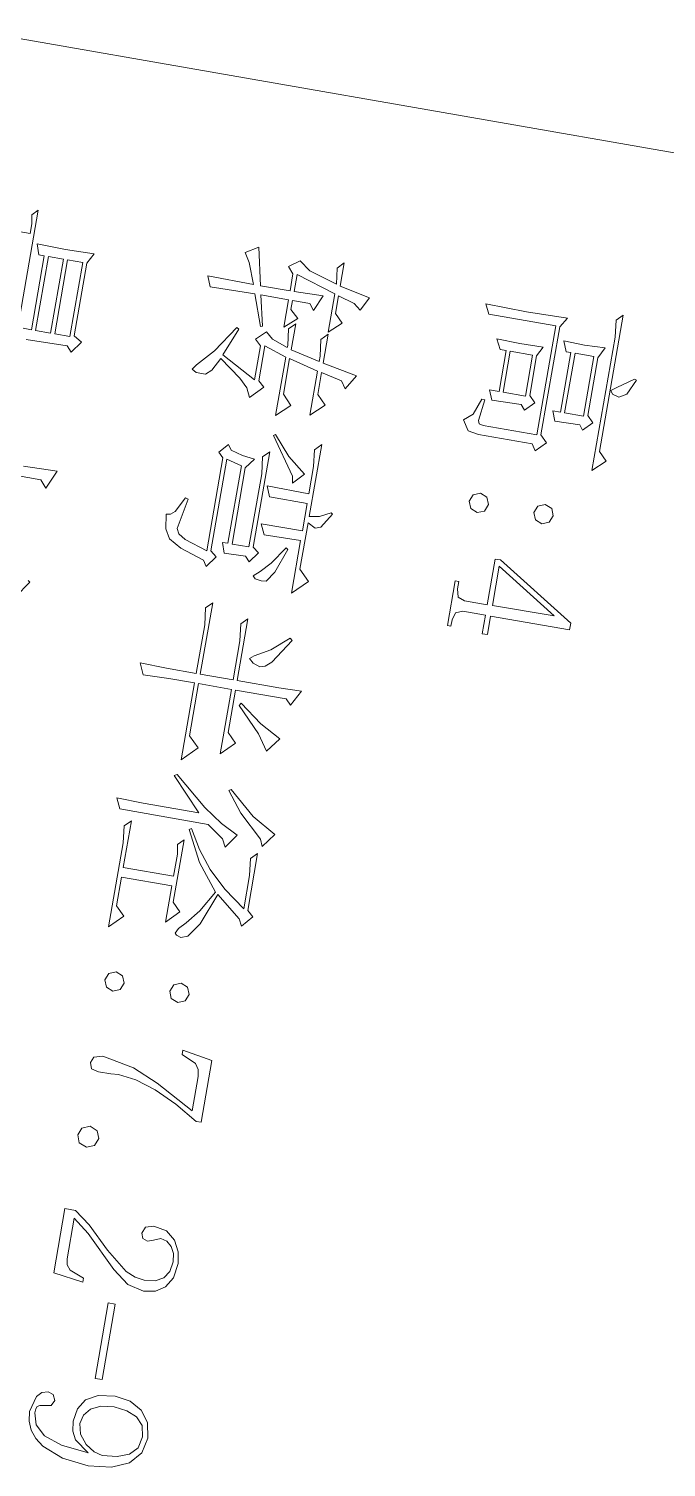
# Model space of a CAD drawing. Extents: x 274235 to 276654, y 142848 to 144425.
# Drawn here: x 276303.015 to 276303.858, y 143173.557 to 143175.46 of the extents above; entities that cross this region are included whole.
import ezdxf

# ---------------------------------------------------------------- set-up
doc = ezdxf.new("R2010")
doc.units = 0
doc.header["$LTSCALE"] = 1.5
doc.layers.get('0').update_dxf_attribs({"linetype": 'CONTINUOUS', "lineweight": 0})
doc.layers.add('_ACM-A-SITE-PAKG', color=1, linetype='CONTINUOUS', lineweight=5)

# ---------------------------------------------------------------- blocks, each defined once
blk = doc.blocks.new('acm_Parking_Truck - Midium Truck 中型货车-1440545-B1_Working')
at = {"layer": '_ACM-A-SITE-PAKG'}
for p, q in [((-1244.9, 9000), (-1244.9, 2287.2)), ((-940.1, 7080), (-941, 7077.2)), ((-919.9, 7070.3), (-940.1, 7080)), ((-941, 7077.2), (-926.3, 7056.1)), ((-913.9, 7060.7), (-919.9, 7070.3)), ((-916.7, 7051.9), (-913.9, 7060.7)), ((-827.9, 7058.9), (-839, 7047.8)), ((-812.3, 7042.3), (-827.9, 7058.9)), ((-1022, 7047.8), (-1013.7, 7039.6)), ((-839, 7047.8), (-1022, 7047.8)), ((-1013.7, 7039.6), (-991.6, 7042.3)), ((-991.6, 7042.3), (-812.3, 7042.3)), ((-926.3, 7056.1), (-920.8, 7048.7)), ((-920.8, 7048.7), (-916.7, 7051.9)), ((-608.5, 7049.4), (-675, 6943.4)), ((-599.7, 7049.4), (-608.5, 7049.4)), ((-599.7, 6943.4), (-599.7, 7049.4)), ((-960.4, 7024.3), (-975.1, 7031.6)), ((-975.1, 7031.6), (-974.1, 7004.4)), ((-883.1, 7024.3), (-960.4, 7024.3)), ((-874.8, 7032.6), (-883.1, 7024.3)), ((-862.9, 7020.7), (-874.8, 7032.6)), ((-869.3, 7016.2), (-862.9, 7020.7)), ((-666.7, 6943.4), (-614.3, 7026)), ((-614.3, 7026), (-613.8, 6943.4)), ((-974.1, 7004.4), (-975.1, 6976.2)), ((-961.3, 7018.8), (-881.3, 7018.8)), ((-961.3, 6993.7), (-961.3, 7018.8)), ((-881.3, 7018.8), (-881.3, 6993.7)), ((-868.4, 6982.6), (-869.3, 7016.2)), ((-744.5, 7002.3), (-753.7, 6998.6)), ((-735.2, 6998.6), (-744.5, 7002.3)), ((-881.3, 6993.7), (-961.3, 6993.7)), ((-961.3, 6981.7), (-961.3, 6988.2)), ((-961.3, 6988.2), (-881.3, 6988.2)), ((-881.3, 6988.2), (-881.3, 6978)), ((-881.3, 6978), (-868.4, 6982.6)), ((-753.7, 6998.6), (-757.4, 6989.3)), ((-757.4, 6989.3), (-753.7, 6980.1)), ((-731.5, 6989.3), (-735.2, 6998.6)), ((-735.2, 6980.1), (-731.5, 6989.3)), ((-992.5, 6967.8), (-1005.4, 6976.1)), ((-1005.4, 6976.1), (-1004.5, 6921.1)), ((-847.2, 6967.8), (-992.5, 6967.8)), ((-975.1, 6976.2), (-961.3, 6981.7)), ((-838, 6977), (-847.2, 6967.8)), ((-825.2, 6964.1), (-838, 6977)), ((-833.4, 6958.6), (-825.2, 6964.1)), ((-753.7, 6980.1), (-744.5, 6976.4)), ((-744.5, 6976.4), (-735.2, 6980.1)), ((-992.5, 6872.6), (-992.5, 6962.3)), ((-992.5, 6962.3), (-846.3, 6962.3)), ((-949.3, 6944.2), (-962.2, 6950.7)), ((-962.2, 6950.7), (-961.3, 6919.7)), ((-896, 6944.2), (-949.3, 6944.2)), ((-887.7, 6952.5), (-896, 6944.2)), ((-875.7, 6940.6), (-887.7, 6952.5)), ((-846.3, 6962.3), (-846.3, 6890.2)), ((-833.4, 6886.5), (-833.4, 6958.6)), ((-949.3, 6938.7), (-894.1, 6938.7)), ((-949.3, 6908.9), (-949.3, 6938.7)), ((-894.1, 6938.7), (-894.1, 6908.9)), ((-882.2, 6935.2), (-875.7, 6940.6)), ((-881.3, 6896), (-882.2, 6935.2)), ((-675, 6943.4), (-675, 6936.4)), ((-675, 6936.4), (-613.8, 6936.4)), ((-613.8, 6943.4), (-666.7, 6943.4)), ((-613.8, 6936.4), (-613.8, 6906)), ((-574.8, 6943.4), (-599.7, 6943.4)), ((-599.7, 6906), (-599.7, 6936.4)), ((-599.7, 6936.4), (-574.8, 6936.4)), ((-574.8, 6936.4), (-574.8, 6943.4)), ((-1004.5, 6921.1), (-1005.4, 6866.1)), ((-961.3, 6919.7), (-962.2, 6888.7)), ((-894.1, 6908.9), (-949.3, 6908.9)), ((-753.7, 6911.5), (-757.4, 6902.2)), ((-744.5, 6915.2), (-753.7, 6911.5)), ((-735.2, 6911.5), (-744.5, 6915.2)), ((-731.5, 6902.2), (-735.2, 6911.5)), ((-962.2, 6888.7), (-949.3, 6895.1)), ((-949.3, 6895.1), (-949.3, 6903.4)), ((-949.3, 6903.4), (-894.1, 6903.4)), ((-894.1, 6903.4), (-894.1, 6890.5)), ((-894.1, 6890.5), (-881.3, 6896)), ((-846.3, 6890.2), (-847.7, 6884.8)), ((-757.4, 6902.2), (-753.7, 6893)), ((-753.7, 6893), (-744.5, 6889.3)), ((-744.5, 6889.3), (-735.2, 6893)), ((-735.2, 6893), (-731.5, 6902.2)), ((-627.6, 6894), (-637.7, 6894)), ((-637.7, 6894), (-637.7, 6889.3)), ((-637.7, 6889.3), (-577.6, 6889.3)), ((-617, 6896.7), (-627.6, 6894)), ((-613.8, 6906), (-617, 6896.7)), ((-596, 6896.7), (-599.7, 6906)), ((-585.9, 6894), (-596, 6896.7)), ((-577.6, 6894), (-585.9, 6894)), ((-577.6, 6889.3), (-577.6, 6894)), ((-1005.4, 6866.1), (-992.5, 6872.6)), ((-880.3, 6886.5), (-880.3, 6882.8)), ((-851.8, 6883.3), (-880.3, 6886.5)), ((-880.3, 6882.8), (-858.7, 6874.7)), ((-858.7, 6874.7), (-849.1, 6863.4)), ((-847.7, 6884.8), (-851.8, 6883.3)), ((-849.1, 6863.4), (-836.2, 6872.2)), ((-836.2, 6872.2), (-833.4, 6886.5)), ((-987, 6713.1), (-995.3, 6672.5)), ((-968.6, 6703.9), (-987, 6713.1)), ((-976, 6694.7), (-968.6, 6703.9)), ((-882.2, 6714.1), (-891.4, 6667.8)), ((-862.9, 6702), (-882.2, 6714.1)), ((-872.1, 6695.6), (-862.9, 6702)), ((-696.4, 6714.1), (-698.2, 6712.2)), ((-698.2, 6712.2), (-690.6, 6698)), ((-677.1, 6702.1), (-696.4, 6714.1)), ((-690.6, 6698), (-688.1, 6684.3)), ((-674.3, 6694.8), (-677.1, 6702.1)), ((-603.5, 6698.1), (-617.3, 6684.3)), ((-584.2, 6678.7), (-603.5, 6698.1)), ((-438, 6703.1), (-459.1, 6714.1)), ((-459.1, 6714.1), (-458.2, 6683.8)), ((-445.3, 6695.7), (-438, 6703.1)), ((-266, 6711.7), (-284.4, 6679.5)), ((-247.6, 6697.9), (-266, 6711.7)), ((-256.8, 6694.2), (-247.6, 6697.9)), ((-153.8, 6702), (-161.1, 6693.7)), ((-139.1, 6689.1), (-153.8, 6702)), ((-982.4, 6672.5), (-976, 6694.7)), ((-947.5, 6683.5), (-958.5, 6672.5)), ((-932.8, 6667), (-947.5, 6683.5)), ((-878.5, 6667.8), (-872.1, 6695.6)), ((-837.1, 6679.7), (-849.1, 6667.8)), ((-820.6, 6662.3), (-837.1, 6679.7)), ((-688.1, 6684.3), (-784.7, 6684.3)), ((-784.7, 6684.3), (-776.4, 6676)), ((-776.4, 6676), (-754.3, 6678.7)), ((-754.3, 6678.7), (-717.6, 6678.7)), ((-717.6, 6678.7), (-718.5, 6622.6)), ((-704.7, 6628.2), (-704.7, 6678.7)), ((-704.7, 6678.7), (-667.9, 6678.7)), ((-679.8, 6684.3), (-674.3, 6694.8)), ((-617.3, 6684.3), (-679.8, 6684.3)), ((-667.9, 6678.7), (-667.9, 6623.6)), ((-655, 6678.7), (-584.2, 6678.7)), ((-654.1, 6630), (-655, 6678.7)), ((-522.6, 6690.2), (-525.3, 6687.4)), ((-525.3, 6687.4), (-505.6, 6664.5)), ((-489.9, 6668.6), (-522.6, 6690.2)), ((-458.2, 6683.8), (-458.2, 6627.8)), ((-445.3, 6627.8), (-445.3, 6695.7)), ((-392, 6696.6), (-407.2, 6668.6)), ((-393.4, 6667.7), (-372.7, 6681.9)), ((-372.7, 6681.9), (-392, 6696.6)), ((-284.4, 6679.5), (-314.7, 6644.6)), ((-286, 6662.7), (-256.8, 6694.2)), ((-161.1, 6693.7), (-237.5, 6693.7)), ((-237.5, 6693.7), (-229.2, 6685.4)), ((-229.2, 6685.4), (-207.1, 6688.2)), ((-207.1, 6688.2), (-162, 6688.2)), ((-162, 6688.2), (-183.5, 6659)), ((-174.9, 6651.4), (-148.3, 6684.5)), ((-148.3, 6684.5), (-139.1, 6689.1)), ((42.5, 6681.1), (36, 6641.1)), ((125.5, 6681.1), (42.5, 6681.1)), ((125.5, 6674.7), (125.5, 6681.1)), ((299.7, 6680.9), (285.4, 6673.2)), ((315, 6683.5), (299.7, 6680.9)), ((334.4, 6680.7), (315, 6683.5)), ((347.9, 6672.3), (334.4, 6680.7)), ((529.1, 6679.7), (514.4, 6668.6)), ((549.1, 6683.5), (529.1, 6679.7)), ((569.9, 6678.9), (549.1, 6683.5)), ((585.6, 6665.2), (569.9, 6678.9)), ((-995.3, 6672.5), (-1026.6, 6672.5)), ((-1026.6, 6672.5), (-1018.3, 6664.2)), ((-1018.3, 6664.2), (-997.1, 6667)), ((-997.1, 6667), (-1008.6, 6629.4)), ((-1000.8, 6613.6), (-984.3, 6667)), ((-984.3, 6667), (-932.8, 6667)), ((-958.5, 6672.5), (-982.4, 6672.5)), ((-891.4, 6667.8), (-930, 6667.8)), ((-930, 6667.8), (-921.7, 6659.5)), ((-921.7, 6659.5), (-899.7, 6662.3)), ((-892.3, 6662.3), (-901.5, 6623)), ((-899.7, 6662.3), (-892.3, 6662.3)), ((-889.5, 6623), (-879.4, 6662.3)), ((-879.4, 6662.3), (-820.6, 6662.3)), ((-849.1, 6667.8), (-878.5, 6667.8)), ((-742.4, 6668.6), (-761.9, 6644.4)), ((-727.7, 6655.2), (-742.4, 6668.6)), ((-640.3, 6664), (-642.1, 6661.3)), ((-642.1, 6661.3), (-618.7, 6645.3)), ((-608.1, 6652.4), (-640.3, 6664)), ((-505.6, 6664.5), (-494.1, 6644.3)), ((-483.4, 6661.1), (-489.9, 6668.6)), ((-481.2, 6654.4), (-483.4, 6661.1)), ((-407.2, 6668.6), (-429.7, 6637.9)), ((-426, 6636), (-393.4, 6667.7)), ((-312.9, 6641.8), (-286, 6662.7)), ((-256.8, 6663), (-268.5, 6639.8)), ((-238.4, 6650.1), (-256.8, 6663)), ((-183.5, 6659), (-205.7, 6635.7)), ((41.6, 6641.1), (50.3, 6660.5)), ((50.3, 6660.5), (57.4, 6665.4)), ((57.4, 6665.4), (66.5, 6667)), ((66.5, 6667), (112.6, 6667)), ((112.6, 6667), (84.6, 6614.9)), ((107.7, 6644.1), (125.5, 6674.7)), ((274.9, 6660.6), (271.5, 6643.3)), ((285.4, 6673.2), (274.9, 6660.6)), ((286.2, 6655.2), (288.2, 6663.6)), ((288.2, 6663.6), (294.2, 6670.4)), ((294.2, 6670.4), (303.1, 6674.9)), ((303.1, 6674.9), (313.8, 6676.4)), ((313.8, 6676.4), (327.2, 6674.2)), ((327.2, 6674.2), (336.8, 6667.8)), ((336.8, 6667.8), (342.5, 6657.2)), ((355.9, 6659.9), (347.9, 6672.3)), ((358.6, 6644.6), (355.9, 6659.9)), ((514.4, 6668.6), (505.2, 6651.9)), ((518.3, 6650.1), (524.2, 6664.1)), ((524.2, 6664.1), (534.3, 6673.3)), ((534.3, 6673.3), (548.8, 6676.4)), ((548.8, 6676.4), (564, 6673.1)), ((564, 6673.1), (574.4, 6663.2)), ((574.4, 6663.2), (580.3, 6647.8)), ((595.5, 6642.7), (585.6, 6665.2)), ((-957.6, 6643.1), (-978.7, 6652.3)), ((-978.7, 6652.3), (-977.8, 6613.6)), ((-965.9, 6636.6), (-957.6, 6643.1)), ((-761.9, 6644.4), (-787.4, 6621.9)), ((-785.6, 6619.3), (-736.9, 6653.4)), ((-736.9, 6653.4), (-727.7, 6655.2)), ((-618.7, 6645.3), (-605.3, 6632.8)), ((-594.3, 6643.1), (-608.1, 6652.4)), ((-593.4, 6636.4), (-594.3, 6643.1)), ((-494.1, 6644.3), (-489.5, 6638.8)), ((-489.5, 6638.8), (-484.4, 6644.8)), ((-484.4, 6644.8), (-481.2, 6654.4)), ((-376.3, 6639.7), (-388.3, 6627.8)), ((-358.9, 6622.2), (-376.3, 6639.7)), ((-314.7, 6644.6), (-312.9, 6641.8)), ((-268.5, 6639.8), (-285.3, 6614.3)), ((-264.1, 6622.5), (-248.5, 6644.6)), ((-248.5, 6644.6), (-238.4, 6650.1)), ((-212.6, 6619.9), (-177.7, 6647.7)), ((-177.7, 6647.7), (-149.4, 6631.6)), ((-132.6, 6634.8), (-174.9, 6651.4)), ((36, 6641.1), (41.6, 6641.1)), ((93.9, 6614.1), (107.7, 6644.1)), ((271.5, 6643.3), (274.7, 6632.6)), ((289.9, 6645.9), (286.2, 6655.2)), ((292.7, 6638.5), (289.9, 6645.9)), ((342.5, 6657.2), (344.5, 6642.8)), ((344.5, 6642.8), (342.6, 6630.5)), ((353.5, 6622.4), (358.6, 6644.6)), ((505.2, 6651.9), (502.2, 6631.4)), ((516.3, 6632.7), (518.3, 6650.1)), ((580.3, 6647.8), (582.2, 6628.1)), ((598.7, 6612.1), (595.5, 6642.7)), ((-1008.6, 6629.4), (-1019.2, 6614.4)), ((-965.9, 6613.6), (-965.9, 6636.6)), ((-943.8, 6624.7), (-953.9, 6613.6)), ((-929.1, 6608.1), (-943.8, 6624.7)), ((-901.5, 6623), (-936.4, 6623)), ((-936.4, 6623), (-928.2, 6614.8)), ((-841.7, 6623), (-889.5, 6623)), ((-828.8, 6635), (-841.7, 6623)), ((-812.3, 6617.5), (-828.8, 6635)), ((-787.4, 6621.9), (-785.6, 6619.3)), ((-718.5, 6622.6), (-704.7, 6628.2)), ((-667.9, 6623.6), (-654.1, 6630)), ((-629.3, 6626.6), (-635.7, 6618.3)), ((-615.5, 6616.4), (-629.3, 6626.6)), ((-605.3, 6632.8), (-598, 6624.8)), ((-598, 6624.8), (-594.8, 6628.3)), ((-594.8, 6628.3), (-593.4, 6636.4)), ((-458.2, 6627.8), (-541, 6627.8)), ((-541, 6627.8), (-532.7, 6619.5)), ((-532.7, 6619.5), (-510.6, 6622.2)), ((-510.6, 6622.2), (-458.2, 6622.2)), ((-458.2, 6622.2), (-458.2, 6578.3)), ((-388.3, 6627.8), (-445.3, 6627.8)), ((-445.3, 6578.3), (-445.3, 6622.2)), ((-445.3, 6622.2), (-358.9, 6622.2)), ((-429.7, 6637.9), (-426, 6636)), ((-264.1, 6503.9), (-264.1, 6622.5)), ((-205.7, 6635.7), (-229.3, 6617.1)), ((-149.4, 6631.6), (-130.8, 6616.4)), ((-113.8, 6621.5), (-132.6, 6634.8)), ((-110.5, 6612.7), (-113.8, 6621.5)), ((-47.4, 6632.7), (-51.1, 6623.4)), ((-51.1, 6623.4), (-47.4, 6614.2)), ((-38.1, 6636.4), (-47.4, 6632.7)), ((-28.9, 6632.7), (-38.1, 6636.4)), ((-25.2, 6623.4), (-28.9, 6632.7)), ((-28.9, 6614.2), (-25.2, 6623.4)), ((274.7, 6632.6), (283.5, 6629.3)), ((283.5, 6629.3), (290.4, 6631.6)), ((290.4, 6631.6), (292.7, 6638.5)), ((342.6, 6630.5), (336.9, 6617.4)), ((337.4, 6601.1), (353.5, 6622.4)), ((502.2, 6631.4), (505.1, 6609)), ((518.4, 6615), (516.3, 6632.7)), ((582.2, 6628.1), (579.5, 6616.7)), ((-1019.2, 6614.4), (-1009.1, 6600.8)), ((-1009.1, 6600.8), (-1000.8, 6608.1)), ((-977.8, 6613.6), (-1000.8, 6613.6)), ((-1000.8, 6608.1), (-977.8, 6608.1)), ((-977.8, 6608.1), (-977.8, 6568.5)), ((-953.9, 6613.6), (-965.9, 6613.6)), ((-965.9, 6571.2), (-965.9, 6608.1)), ((-965.9, 6608.1), (-929.1, 6608.1)), ((-928.2, 6614.8), (-906.1, 6617.5)), ((-903.3, 6617.5), (-911.1, 6596.3)), ((-906.1, 6617.5), (-903.3, 6617.5)), ((-900.6, 6587.7), (-890.5, 6617.5)), ((-890.5, 6617.5), (-812.3, 6617.5)), ((-763.5, 6618.3), (-755.3, 6610.1)), ((-635.7, 6618.3), (-763.5, 6618.3)), ((-755.3, 6610.1), (-733.2, 6612.8)), ((-733.2, 6612.8), (-634.8, 6612.8)), ((-634.8, 6612.8), (-634.8, 6590.1)), ((-621.9, 6610.6), (-615.5, 6616.4)), ((-621, 6581.8), (-621.9, 6610.6)), ((-285.3, 6614.3), (-322.1, 6571)), ((-320.2, 6567.4), (-277, 6607.8)), ((-277, 6607.8), (-277, 6533.3)), ((-229.3, 6617.1), (-254.9, 6601.7)), ((-254.9, 6601.7), (-253.1, 6599)), ((-253.1, 6599), (-212.6, 6619.9)), ((-143.7, 6605.8), (-154.7, 6594.8)), ((-127.1, 6589.3), (-143.7, 6605.8)), ((-130.8, 6616.4), (-121.8, 6607.5)), ((-121.8, 6607.5), (-115.1, 6604.5)), ((-115.1, 6604.5), (-112.4, 6606.8)), ((-112.4, 6606.8), (-110.5, 6612.7)), ((-47.4, 6614.2), (-38.1, 6610.5)), ((-38.1, 6610.5), (-28.9, 6614.2)), ((84.6, 6614.9), (69.9, 6580.6)), ((85.1, 6586.4), (93.9, 6614.1)), ((336.9, 6617.4), (313.4, 6588.3)), ((483.4, 6610.5), (382.1, 6610.5)), ((382.1, 6610.5), (382.1, 6601.1)), ((483.4, 6601.1), (483.4, 6610.5)), ((505.1, 6609), (513.6, 6593.8)), ((524.7, 6602.1), (518.4, 6615)), ((534.2, 6594.3), (524.7, 6602.1)), ((571.4, 6604.4), (559.6, 6594.8)), ((567.9, 6589.8), (582.2, 6609)), ((579.5, 6616.7), (571.4, 6604.4)), ((582.2, 6609), (578.2, 6572.6)), ((594.9, 6577), (598.7, 6612.1)), ((-911.1, 6596.3), (-919, 6586.6)), ((-919, 6586.6), (-907, 6573.9)), ((-853.7, 6587.7), (-900.6, 6587.7)), ((-846.3, 6596), (-853.7, 6587.7)), ((-829.8, 6579.5), (-846.3, 6596)), ((-752.5, 6583.6), (-757.1, 6567.4)), ((-750.7, 6600.2), (-752.5, 6583.6)), ((-736.9, 6590.1), (-750.7, 6600.2)), ((-744.2, 6564.2), (-738.7, 6584.6)), ((-738.7, 6584.6), (-634.8, 6584.6)), ((-634.8, 6590.1), (-736.9, 6590.1)), ((-634.8, 6584.6), (-634.8, 6577.2)), ((-361.6, 6592.1), (-375.4, 6578.3)), ((-342.3, 6572.8), (-361.6, 6592.1)), ((-238.4, 6594.8), (-231, 6587.4)), ((-154.7, 6594.8), (-238.4, 6594.8)), ((-231, 6587.4), (-218.2, 6589.3)), ((-218.2, 6589.3), (-188.7, 6589.3)), ((-188.7, 6589.3), (-188.7, 6521.8)), ((-175.8, 6521.8), (-175.8, 6589.3)), ((-175.8, 6589.3), (-127.1, 6589.3)), ((82.2, 6562.6), (85.1, 6586.4)), ((313.4, 6588.3), (284.7, 6558.4)), ((296.4, 6559.1), (337.4, 6601.1)), ((382.1, 6601.1), (483.4, 6601.1)), ((513.6, 6593.8), (527, 6585.1)), ((527, 6585.1), (544.1, 6582.2)), ((545.8, 6591.6), (534.2, 6594.3)), ((544.1, 6582.2), (557.2, 6584.1)), ((559.6, 6594.8), (545.8, 6591.6)), ((557.2, 6584.1), (567.9, 6589.8)), ((-977.8, 6568.5), (-1027.5, 6557.4)), ((-925.4, 6580.4), (-965.9, 6571.2)), ((-965.9, 6562.9), (-924.5, 6577.7)), ((-924.5, 6577.7), (-925.4, 6580.4)), ((-907, 6573.9), (-899.7, 6582.2)), ((-899.7, 6582.2), (-853.7, 6582.2)), ((-853.7, 6582.2), (-879.4, 6535.2)), ((-852.7, 6562.4), (-841.5, 6573.8)), ((-841.5, 6573.8), (-829.8, 6579.5)), ((-757.1, 6567.4), (-763.5, 6563)), ((-621, 6564.2), (-744.2, 6564.2)), ((-634.8, 6577.2), (-621, 6581.8)), ((-614.5, 6572.5), (-621, 6564.2)), ((-599.8, 6561.4), (-614.5, 6572.5)), ((-458.2, 6578.3), (-553.8, 6578.3)), ((-553.8, 6578.3), (-545.6, 6570)), ((-545.6, 6570), (-523.5, 6572.8)), ((-523.5, 6572.8), (-458.2, 6572.8)), ((-458.2, 6572.8), (-458.2, 6532.8)), ((-375.4, 6578.3), (-445.3, 6578.3)), ((-445.3, 6538.4), (-445.3, 6572.8)), ((-445.3, 6572.8), (-342.3, 6572.8)), ((-322.1, 6571), (-320.2, 6567.4)), ((69.9, 6580.6), (61.9, 6537.9)), ((578.2, 6572.6), (569.8, 6548.5)), ((583.4, 6548.5), (594.9, 6577)), ((-1027.5, 6557.4), (-1017.4, 6540.8)), ((-1017.4, 6540.8), (-1005.6, 6548.2)), ((-1005.6, 6548.2), (-977.8, 6559.2)), ((-977.8, 6559.2), (-978.7, 6497.5)), ((-965, 6503), (-965.9, 6562.9)), ((-916.2, 6550), (-918, 6547.2)), ((-918, 6547.2), (-882.6, 6523.3)), ((-879.4, 6535.2), (-916.2, 6550)), ((-873.9, 6533.4), (-852.7, 6562.4)), ((-763.5, 6563), (-751.6, 6552.2)), ((-751.6, 6552.2), (-745.1, 6558.7)), ((-745.1, 6558.7), (-620.1, 6558.7)), ((-620.1, 6558.7), (-630.2, 6528.1)), ((-617.8, 6524.1), (-607.2, 6556.7)), ((-607.2, 6556.7), (-599.8, 6561.4)), ((-47.4, 6545.6), (-51.1, 6536.3)), ((-38.1, 6549.3), (-47.4, 6545.6)), ((-28.9, 6545.6), (-38.1, 6549.3)), ((-25.2, 6536.3), (-28.9, 6545.6)), ((83.1, 6552.5), (82.2, 6562.6)), ((83.1, 6536.1), (83.1, 6552.5)), ((160.3, 6547.8), (156.1, 6537.5)), ((170.2, 6551.6), (160.3, 6547.8)), ((180.1, 6547.4), (170.2, 6551.6)), ((184.3, 6537.5), (180.1, 6547.4)), ((284.7, 6558.4), (269.1, 6537.5)), ((279.4, 6537.5), (296.4, 6559.1)), ((355.4, 6563.4), (348, 6544)), ((355.4, 6523.4), (360.9, 6563.4)), ((360.9, 6563.4), (355.4, 6563.4)), ((513.9, 6550.4), (511.6, 6543.1)), ((521.5, 6554), (513.9, 6550.4)), ((528.6, 6550), (521.5, 6554)), ((530.5, 6540.9), (528.6, 6550)), ((569.8, 6548.5), (557.5, 6534.9)), ((575.1, 6537.5), (583.4, 6548.5)), ((-856.9, 6524.2), (-873.9, 6533.4)), ((-630.2, 6528.1), (-636, 6518.4)), ((-458.2, 6532.8), (-459.1, 6497.5)), ((-444.4, 6504), (-445.3, 6538.4)), ((-277, 6533.3), (-277.9, 6497.5)), ((-125.3, 6533.8), (-137.2, 6521.8)), ((-107.8, 6516.3), (-125.3, 6533.8)), ((-51.1, 6536.3), (-47.4, 6527.1)), ((-47.4, 6527.1), (-38.1, 6523.4)), ((-38.1, 6523.4), (-28.9, 6527.1)), ((-28.9, 6527.1), (-25.2, 6536.3)), ((61.9, 6537.9), (65.1, 6526.5)), ((65.1, 6526.5), (73, 6523.4)), ((73, 6523.4), (80.8, 6526.1)), ((80.8, 6526.1), (83.1, 6536.1)), ((156.1, 6537.5), (160.3, 6527.1)), ((160.3, 6527.1), (170.2, 6523.4)), ((170.2, 6523.4), (180.1, 6527.1)), ((180.1, 6527.1), (184.3, 6537.5)), ((269.1, 6537.5), (269.1, 6523.4)), ((334.1, 6537.5), (279.4, 6537.5)), ((341.7, 6539.1), (334.1, 6537.5)), ((348, 6544), (341.7, 6539.1)), ((511.6, 6543.1), (513.8, 6535.1)), ((513.8, 6535.1), (520.4, 6528.8)), ((520.4, 6528.8), (541.3, 6523.4)), ((531.4, 6535.2), (530.5, 6540.9)), ((533.3, 6532.1), (531.4, 6535.2)), ((536.7, 6530.9), (533.3, 6532.1)), ((542, 6530.4), (536.7, 6530.9)), ((557.5, 6534.9), (542, 6530.4)), ((554, 6524.9), (565.3, 6529.6)), ((565.3, 6529.6), (575.1, 6537.5)), ((-882.6, 6523.3), (-860.1, 6503)), ((-850, 6516.8), (-856.9, 6524.2)), ((-850, 6504.4), (-850, 6516.8)), ((-683.5, 6522.9), (-684.4, 6519.1)), ((-684.4, 6519.1), (-664.2, 6508.5)), ((-642.6, 6514.9), (-683.5, 6522.9)), ((-664.2, 6508.5), (-659.6, 6503)), ((-636, 6518.4), (-642.6, 6514.9)), ((-639.8, 6500.4), (-627.4, 6507.3)), ((-627.4, 6507.3), (-617.8, 6524.1)), ((-188.7, 6521.8), (-251.3, 6521.8)), ((-251.3, 6521.8), (-243, 6513.5)), ((-243, 6513.5), (-220.9, 6516.3)), ((-220.9, 6516.3), (-107.8, 6516.3)), ((-137.2, 6521.8), (-175.8, 6521.8)), ((269.1, 6523.4), (355.4, 6523.4)), ((541.3, 6523.4), (554, 6524.9)), ((-978.7, 6497.5), (-965, 6503)), ((-860.1, 6503), (-853.7, 6498.4)), ((-853.7, 6498.4), (-850, 6504.4)), ((-659.6, 6503), (-658.7, 6497.5)), ((-658.7, 6497.5), (-639.8, 6500.4)), ((-459.1, 6497.5), (-444.4, 6504)), ((-277.9, 6497.5), (-264.1, 6503.9)), ((-981.5, 6344.5), (-980.6, 6306.2)), ((-967.7, 6337.2), (-981.5, 6344.5)), ((-870.2, 6337.2), (-967.7, 6337.2)), ((-863.8, 6348.1), (-870.2, 6337.2)), ((-848.1, 6336.9), (-863.8, 6348.1)), ((-855.5, 6330.4), (-848.1, 6336.9)), ((-665.1, 6334.7), (-690, 6345.8)), ((-690, 6345.8), (-689, 6300.6)), ((-967.7, 6331.7), (-868.4, 6331.7)), ((-967.7, 6311.3), (-967.7, 6331.7)), ((-868.4, 6331.7), (-868.4, 6311.3)), ((-854.6, 6275.3), (-855.5, 6330.4)), ((-675.2, 6326.4), (-665.1, 6334.7)), ((-675.2, 6164.3), (-675.2, 6326.4)), ((-539.1, 6335.3), (-541, 6332.5)), ((-516.7, 6320), (-539.1, 6335.3)), ((-980.6, 6306.2), (-981.5, 6267.9)), ((-868.4, 6311.3), (-967.7, 6311.3)), ((-967.7, 6305.8), (-868.4, 6305.8)), ((-967.7, 6285.4), (-967.7, 6305.8)), ((-868.4, 6305.8), (-868.4, 6285.4)), ((-868.4, 6285.4), (-967.7, 6285.4)), ((-967.7, 6272.5), (-967.7, 6279.9)), ((-967.7, 6279.9), (-868.4, 6279.9)), ((-868.4, 6279.9), (-868.4, 6268.8)), ((-1025.7, 6261.8), (-1018.3, 6254.5)), ((-850, 6261.8), (-1025.7, 6261.8)), ((-981.5, 6267.9), (-967.7, 6272.5)), ((-1018.3, 6254.5), (-1006.3, 6256.3)), ((-1006.3, 6256.3), (-993.5, 6256.3)), ((-993.5, 6256.3), (-993.5, 6172.2))]:
    blk.add_line(p, q, dxfattribs=at)
blk = doc.blocks.new('BASEMENT20250512')
at = {"layer": '_ACM-A-SITE-PAKG', "rotation": 269.9999999999972}
blk.add_blockref('acm_Parking_Truck - Midium Truck 中型货车-1440545-B1_Working', (1034617.5905, 778383.6088), dxfattribs=at)

msp = doc.modelspace()

# ---------------------------------------------------------------- block references
at = {"xscale": 0.0009999999999999994, "yscale": 0.001, "zscale": 0.001, "rotation": 350.1075696352769}
msp.add_blockref('BASEMENT20250512', (275143.7222, 142586.2208), dxfattribs=at)

doc.saveas('drawing.dxf')
